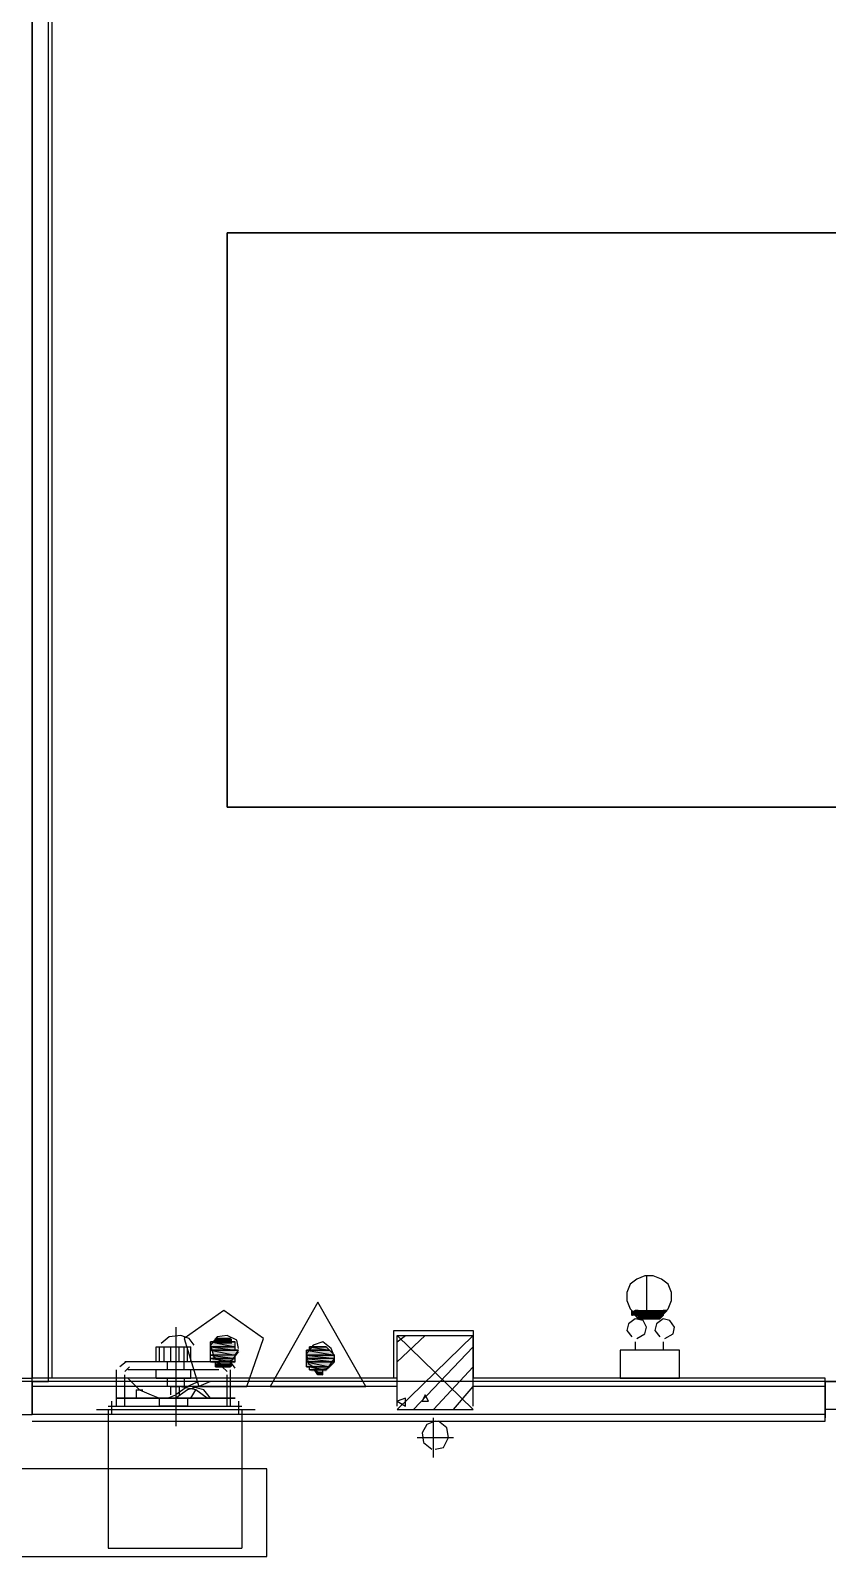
# Model space of a CAD drawing. Header units: millimetres. Extents: x 5 to 415, y 48 to 251.
# Drawn here: x 363.7 to 372.21, y 69.81 to 86.12 of the extents above; entities that cross this region are included whole.
import ezdxf

# ---------------------------------------------------------------- set-up
doc = ezdxf.new("R2010")
doc.units = ezdxf.units.MM
doc.layers.add('H', color=7, linetype='Continuous')
doc.layers.add('P', color=7, linetype='Continuous')

msp = doc.modelspace()

# ---------------------------------------------------------------- hatches: boundary and pattern name
at = {"layer": 'H', "linetype": 'Continuous'}
for points in [[(370.117, 72.39), (370.117, 72.443), (370.17, 72.443), (370.117, 72.39)], [(370.117, 72.39), (370.17, 72.443), (370.17, 72.39), (370.117, 72.39)], [(370.17, 72.39), (370.17, 72.443), (370.205, 72.443), (370.205, 72.355), (370.17, 72.39)], [(370.205, 72.355), (370.205, 72.443), (370.24, 72.443), (370.24, 72.355), (370.205, 72.355)], [(370.24, 72.355), (370.24, 72.443), (370.293, 72.443), (370.293, 72.355), (370.24, 72.355)], [(370.293, 72.355), (370.293, 72.443), (370.328, 72.443), (370.328, 72.355), (370.293, 72.355)], [(370.328, 72.355), (370.328, 72.443), (370.381, 72.443), (370.381, 72.355), (370.328, 72.355)], [(370.381, 72.355), (370.381, 72.443), (370.417, 72.443), (370.417, 72.355), (370.381, 72.355)], [(370.417, 72.355), (370.417, 72.443), (370.452, 72.443), (370.452, 72.39), (370.417, 72.355)], [(370.452, 72.39), (370.452, 72.443), (370.505, 72.443), (370.452, 72.39)], [(365.637, 72.055), (365.637, 72.09), (365.883, 72.09), (365.883, 72.055), (365.637, 72.055)], [(365.672, 72.09), (365.672, 72.143), (365.848, 72.143), (365.848, 72.09), (365.672, 72.09)], [(365.637, 72.002), (365.637, 72.055), (365.883, 72.055), (365.883, 72.002), (365.637, 72.002)], [(365.637, 71.967), (365.637, 72.002), (365.936, 72.002), (365.883, 71.967), (365.637, 71.967)], [(365.637, 71.931), (365.637, 71.967), (365.883, 71.967), (365.883, 71.931), (365.637, 71.931)], [(365.637, 71.878), (365.637, 71.931), (365.883, 71.931), (365.883, 71.878), (365.637, 71.878)], [(366.642, 71.967), (366.642, 72.002), (366.907, 72.002), (366.942, 71.967), (366.642, 71.967)], [(366.642, 71.931), (366.642, 71.967), (366.942, 71.967), (366.942, 71.931), (366.642, 71.931)], [(366.642, 71.878), (366.642, 71.931), (366.942, 71.931), (366.942, 71.878), (366.642, 71.878)], [(366.695, 72.002), (366.695, 72.055), (366.854, 72.055), (366.907, 72.002), (366.695, 72.002)], [(365.672, 71.843), (365.672, 71.878), (365.848, 71.878), (365.848, 71.843), (365.672, 71.843)], [(366.642, 71.843), (366.642, 71.878), (366.942, 71.878), (366.907, 71.843), (366.642, 71.843)], [(366.695, 71.79), (366.695, 71.843), (366.907, 71.843), (366.854, 71.79), (366.695, 71.79)], [(366.783, 71.755), (366.73, 71.79), (366.818, 71.79), (366.818, 71.755), (366.783, 71.755)]]:
    msp.add_hatch(color=256, dxfattribs=at).paths.add_polyline_path(points)

# ---------------------------------------------------------------- linework, layer by layer
at = {"layer": 'P'}
for points in [[(363.714, 102.076), (363.714, 71.72)], [(363.714, 71.684), (363.714, 87.136)], [(363.89, 71.684), (363.89, 87.136)], [(363.89, 71.684), (363.89, 87.136)], [(363.926, 71.72), (363.926, 87.048)], [(380.436, 83.961), (365.795, 83.961)], [(365.795, 83.961), (365.795, 77.823)], [(365.795, 77.823), (365.795, 83.961)], [(365.795, 83.961), (380.436, 83.961)], [(380.436, 83.961), (365.795, 83.961)], [(365.795, 83.961), (365.795, 77.823)], [(365.795, 77.823), (380.436, 77.823)], [(380.436, 77.823), (365.795, 77.823)], [(365.795, 77.823), (380.436, 77.823)], [(370.17, 72.778), (370.099, 72.725)], [(370.17, 72.778), (370.099, 72.725)], [(370.258, 72.813), (370.17, 72.778)], [(370.258, 72.813), (370.17, 72.778)], [(370.346, 72.813), (370.258, 72.813)], [(370.346, 72.813), (370.258, 72.813)], [(370.276, 72.813), (370.276, 72.355)], [(370.434, 72.778), (370.346, 72.813)], [(370.434, 72.778), (370.346, 72.813)], [(370.505, 72.725), (370.434, 72.778)], [(370.505, 72.725), (370.434, 72.778)], [(370.099, 72.725), (370.064, 72.637)], [(370.099, 72.725), (370.064, 72.637)], [(370.064, 72.637), (370.064, 72.549)], [(370.064, 72.637), (370.064, 72.549)], [(370.54, 72.637), (370.505, 72.725)], [(370.54, 72.637), (370.505, 72.725)], [(370.54, 72.549), (370.54, 72.637)], [(370.54, 72.549), (370.54, 72.637)], [(365.76, 72.443), (365.337, 72.143)], [(366.183, 72.143), (365.76, 72.443)], [(366.765, 72.531), (366.254, 71.632)], [(367.277, 71.632), (366.765, 72.531)], [(370.064, 72.549), (370.099, 72.461)], [(370.064, 72.549), (370.099, 72.461)], [(370.099, 72.461), (370.17, 72.39)], [(370.099, 72.461), (370.17, 72.39)], [(370.117, 72.39), (370.117, 72.443)], [(370.117, 72.443), (370.117, 72.39)], [(370.117, 72.39), (370.152, 72.443)], [(370.152, 72.443), (370.117, 72.39)], [(370.152, 72.443), (370.117, 72.39)], [(370.117, 72.39), (370.152, 72.443)], [(370.187, 72.443), (370.152, 72.39)], [(370.187, 72.443), (370.152, 72.443)], [(370.152, 72.443), (370.187, 72.443)], [(370.24, 72.443), (370.187, 72.355)], [(370.24, 72.443), (370.187, 72.355)], [(370.187, 72.355), (370.187, 72.443)], [(370.187, 72.443), (370.24, 72.443)], [(370.187, 72.355), (370.187, 72.443)], [(370.276, 72.443), (370.24, 72.355)], [(370.276, 72.443), (370.24, 72.355)], [(370.24, 72.355), (370.24, 72.443)], [(370.24, 72.443), (370.276, 72.443)], [(370.24, 72.355), (370.24, 72.443)], [(370.328, 72.443), (370.276, 72.355)], [(370.328, 72.443), (370.276, 72.355)], [(370.276, 72.355), (370.276, 72.443)], [(370.276, 72.443), (370.328, 72.443)], [(370.276, 72.355), (370.276, 72.443)], [(370.364, 72.443), (370.328, 72.355)], [(370.364, 72.443), (370.328, 72.355)], [(370.328, 72.355), (370.328, 72.443)], [(370.328, 72.443), (370.364, 72.443)], [(370.328, 72.355), (370.328, 72.443)], [(370.417, 72.443), (370.364, 72.355)], [(370.417, 72.443), (370.364, 72.355)], [(370.364, 72.355), (370.364, 72.443)], [(370.364, 72.443), (370.417, 72.443)], [(370.364, 72.355), (370.364, 72.443)], [(370.452, 72.443), (370.417, 72.355)], [(370.417, 72.355), (370.417, 72.443)], [(370.417, 72.443), (370.452, 72.443)], [(370.417, 72.355), (370.417, 72.443)], [(370.434, 72.39), (370.505, 72.461)], [(370.434, 72.39), (370.505, 72.461)], [(370.487, 72.443), (370.452, 72.443)], [(370.452, 72.443), (370.487, 72.443)], [(370.452, 72.443), (370.452, 72.39)], [(370.452, 72.39), (370.452, 72.443)], [(370.487, 72.443), (370.487, 72.443)], [(370.487, 72.443), (370.487, 72.443)], [(370.505, 72.461), (370.54, 72.549)], [(370.505, 72.461), (370.54, 72.549)], [(365.248, 72.267), (365.248, 71.208)], [(370.082, 72.302), (370.064, 72.231)], [(370.152, 72.355), (370.082, 72.302)], [(370.152, 72.39), (370.187, 72.355)], [(370.24, 72.337), (370.152, 72.355)], [(370.17, 72.39), (370.258, 72.355)], [(370.17, 72.39), (370.258, 72.355)], [(370.187, 72.355), (370.24, 72.355)], [(370.24, 72.355), (370.276, 72.355)], [(370.276, 72.267), (370.24, 72.337)], [(370.258, 72.196), (370.276, 72.267)], [(370.276, 72.355), (370.328, 72.355)], [(370.311, 72.355), (370.434, 72.39)], [(370.311, 72.355), (370.434, 72.39)], [(370.328, 72.355), (370.364, 72.355)], [(370.364, 72.355), (370.417, 72.355)], [(370.381, 72.302), (370.364, 72.231)], [(370.452, 72.355), (370.381, 72.302)], [(370.452, 72.39), (370.417, 72.355)], [(370.417, 72.355), (370.452, 72.39)], [(370.452, 72.39), (370.452, 72.39)], [(370.452, 72.39), (370.452, 72.39)], [(370.452, 72.39), (370.452, 72.39)], [(370.452, 72.39), (370.452, 72.39)], [(370.523, 72.337), (370.452, 72.355)], [(370.575, 72.267), (370.523, 72.337)], [(370.558, 72.196), (370.575, 72.267)], [(365.178, 72.161), (365.09, 72.09)], [(365.301, 72.178), (365.178, 72.161)], [(365.39, 72.143), (365.301, 72.178)], [(365.337, 72.143), (365.495, 71.632)], [(365.443, 72.073), (365.39, 72.143)], [(365.689, 72.161), (365.619, 72.073)], [(365.883, 72.108), (365.619, 72.108)], [(365.619, 72.108), (365.672, 72.108)], [(365.883, 72.108), (365.619, 72.108)], [(365.619, 72.108), (365.883, 72.055)], [(365.619, 72.108), (365.883, 72.055)], [(365.619, 72.055), (365.619, 72.108)], [(365.831, 72.143), (365.672, 72.143)], [(365.672, 72.143), (365.707, 72.143)], [(365.831, 72.143), (365.672, 72.143)], [(365.672, 72.143), (365.831, 72.108)], [(365.672, 72.143), (365.831, 72.108)], [(365.672, 72.108), (365.672, 72.143)], [(365.831, 72.108), (365.672, 72.108)], [(365.831, 72.108), (365.672, 72.108)], [(365.672, 72.108), (365.883, 72.108)], [(365.672, 72.108), (365.883, 72.108)], [(365.795, 72.178), (365.689, 72.161)], [(365.76, 72.143), (365.707, 72.143)], [(365.707, 72.143), (365.76, 72.143)], [(365.795, 72.143), (365.707, 72.143)], [(365.707, 72.143), (365.831, 72.143)], [(365.707, 72.143), (365.831, 72.143)], [(365.901, 72.125), (365.795, 72.178)], [(365.795, 72.143), (365.795, 72.143)], [(365.795, 72.143), (365.795, 72.143)], [(365.831, 72.143), (365.795, 72.143)], [(365.831, 72.108), (365.831, 72.143)], [(365.883, 72.108), (365.831, 72.108)], [(365.883, 72.055), (365.883, 72.108)], [(365.919, 72.037), (365.901, 72.125)], [(366.007, 71.632), (366.183, 72.143)], [(366.818, 72.108), (366.713, 72.073)], [(366.907, 72.037), (366.818, 72.108)], [(367.577, 71.72), (367.577, 72.231)], [(367.577, 72.231), (368.423, 72.231)], [(367.612, 72.108), (367.7, 72.178)], [(367.612, 71.896), (367.912, 72.178)], [(367.612, 72.178), (368.423, 72.178)], [(367.612, 71.42), (367.612, 72.178)], [(368.423, 72.178), (367.612, 71.385)], [(367.612, 72.178), (368.423, 71.385)], [(368.423, 72.231), (368.423, 71.72)], [(368.423, 71.42), (368.423, 72.178)], [(370.064, 72.231), (370.117, 72.161)], [(370.152, 72.108), (370.152, 72.02)], [(370.17, 72.143), (370.258, 72.196)], [(370.364, 72.231), (370.417, 72.161)], [(370.452, 72.108), (370.452, 72.02)], [(370.47, 72.143), (370.558, 72.196)], [(365.037, 71.896), (365.037, 72.055)], [(365.037, 72.055), (365.407, 72.055)], [(365.072, 71.896), (365.072, 72.055)], [(365.125, 71.896), (365.125, 72.055)], [(365.125, 71.896), (365.125, 72.055)], [(365.196, 71.896), (365.196, 72.055)], [(365.284, 71.896), (365.284, 72.055)], [(365.337, 71.896), (365.337, 72.055)], [(365.372, 71.896), (365.372, 72.055)], [(365.407, 71.896), (365.407, 72.055)], [(365.407, 71.896), (365.407, 72.055)], [(365.619, 72.073), (365.654, 71.949)], [(365.883, 72.055), (365.619, 72.055)], [(365.883, 72.055), (365.619, 72.055)], [(365.619, 72.055), (365.883, 72.055)], [(365.619, 72.055), (365.883, 72.055)], [(365.883, 72.055), (365.619, 72.055)], [(365.883, 72.055), (365.619, 72.055)], [(365.619, 72.055), (365.883, 72.02)], [(365.619, 72.055), (365.883, 72.02)], [(365.619, 72.02), (365.619, 72.055)], [(365.883, 72.02), (365.619, 72.02)], [(365.919, 72.02), (365.619, 72.02)], [(365.619, 72.02), (365.919, 72.02)], [(365.919, 72.02), (365.619, 72.02)], [(365.619, 72.02), (365.883, 72.02)], [(365.919, 72.02), (365.619, 72.02)], [(365.619, 72.02), (365.883, 71.967)], [(365.619, 72.02), (365.883, 71.967)], [(365.619, 71.967), (365.619, 72.02)], [(365.883, 71.967), (365.619, 71.967)], [(365.883, 71.967), (365.619, 71.967)], [(365.619, 71.967), (365.883, 71.931)], [(365.619, 71.967), (365.883, 71.931)], [(365.619, 71.931), (365.619, 71.967)], [(365.883, 71.931), (365.619, 71.931)], [(365.883, 71.931), (365.619, 71.931)], [(365.619, 71.931), (365.883, 71.931)], [(365.619, 71.931), (365.883, 71.931)], [(365.883, 71.931), (365.619, 71.931)], [(365.883, 71.931), (365.619, 71.931)], [(365.619, 71.931), (365.883, 71.896)], [(365.619, 71.931), (365.883, 71.896)], [(365.619, 71.896), (365.619, 71.931)], [(365.654, 71.949), (365.742, 71.896)], [(365.742, 71.896), (365.848, 71.914)], [(365.848, 71.914), (365.919, 72.002)], [(365.883, 72.055), (365.883, 72.055)], [(365.883, 72.055), (365.883, 72.055)], [(365.883, 72.02), (365.883, 72.055)], [(365.883, 72.02), (365.919, 72.02)], [(365.883, 71.967), (365.919, 72.02)], [(365.883, 71.931), (365.883, 71.967)], [(365.883, 71.931), (365.883, 71.931)], [(365.883, 71.931), (365.883, 71.931)], [(365.883, 71.896), (365.883, 71.931)], [(366.713, 72.073), (366.642, 71.984)], [(366.677, 72.02), (366.642, 72.02)], [(366.642, 72.02), (366.889, 72.02)], [(366.889, 72.02), (366.642, 72.02)], [(366.642, 72.02), (366.942, 71.967)], [(366.642, 72.02), (366.942, 71.967)], [(366.642, 71.967), (366.642, 72.02)], [(366.642, 71.984), (366.66, 71.878)], [(366.942, 71.967), (366.642, 71.967)], [(366.942, 71.967), (366.642, 71.967)], [(366.642, 71.967), (366.942, 71.967)], [(366.642, 71.967), (366.942, 71.967)], [(366.942, 71.967), (366.642, 71.967)], [(366.942, 71.967), (366.642, 71.967)], [(366.642, 71.967), (366.942, 71.931)], [(366.642, 71.967), (366.942, 71.931)], [(366.642, 71.931), (366.642, 71.967)], [(366.942, 71.931), (366.642, 71.931)], [(366.942, 71.931), (366.642, 71.931)], [(366.642, 71.931), (366.942, 71.896)], [(366.642, 71.931), (366.942, 71.896)], [(366.642, 71.896), (366.642, 71.931)], [(366.854, 72.055), (366.677, 72.055)], [(366.677, 72.055), (366.73, 72.055)], [(366.854, 72.055), (366.677, 72.055)], [(366.677, 72.055), (366.889, 72.02)], [(366.677, 72.055), (366.889, 72.02)], [(366.677, 72.02), (366.677, 72.055)], [(366.889, 72.02), (366.677, 72.02)], [(366.889, 72.02), (366.677, 72.02)], [(366.677, 72.02), (366.889, 72.02)], [(366.889, 72.02), (366.677, 72.02)], [(366.765, 72.055), (366.73, 72.055)], [(366.73, 72.055), (366.765, 72.055)], [(366.854, 72.055), (366.73, 72.055)], [(366.73, 72.055), (366.854, 72.055)], [(366.854, 72.055), (366.73, 72.055)], [(366.73, 72.055), (366.818, 72.055)], [(366.854, 72.055), (366.73, 72.055)], [(366.73, 72.055), (366.854, 72.055)], [(366.73, 72.055), (366.854, 72.055)], [(366.818, 72.055), (366.818, 72.055)], [(366.818, 72.055), (366.818, 72.055)], [(366.818, 72.055), (366.854, 72.055)], [(366.854, 72.055), (366.854, 72.055)], [(366.889, 72.02), (366.854, 72.055)], [(366.871, 71.826), (366.942, 71.931)], [(366.889, 72.02), (366.889, 72.02)], [(366.942, 71.967), (366.889, 72.02)], [(366.942, 71.949), (366.907, 72.037)], [(366.942, 71.967), (366.942, 71.967)], [(366.942, 71.967), (366.942, 71.967)], [(366.942, 71.931), (366.942, 71.967)], [(366.942, 71.896), (366.942, 71.931)], [(367.788, 71.385), (368.423, 72.055)], [(370.628, 72.02), (369.993, 72.02)], [(369.993, 72.02), (369.993, 71.72)], [(370.628, 71.72), (370.628, 72.02)], [(364.613, 71.42), (364.613, 71.808)], [(364.719, 71.896), (364.649, 71.843)], [(365.795, 71.896), (364.702, 71.896)], [(364.755, 71.843), (364.702, 71.79)], [(364.702, 71.42), (364.702, 71.755)], [(365.707, 71.808), (364.737, 71.808)], [(365.037, 71.72), (365.037, 71.808)], [(365.16, 71.808), (365.16, 71.896)], [(365.337, 71.808), (365.337, 71.896)], [(365.407, 71.72), (365.407, 71.808)], [(365.883, 71.896), (365.619, 71.896)], [(365.883, 71.896), (365.619, 71.896)], [(365.619, 71.896), (365.831, 71.896)], [(365.619, 71.896), (365.831, 71.896)], [(365.672, 71.896), (365.619, 71.896)], [(365.831, 71.896), (365.672, 71.896)], [(365.831, 71.896), (365.672, 71.896)], [(365.672, 71.896), (365.831, 71.843)], [(365.672, 71.896), (365.831, 71.843)], [(365.672, 71.843), (365.672, 71.896)], [(365.831, 71.843), (365.672, 71.843)], [(365.831, 71.843), (365.672, 71.843)], [(365.672, 71.843), (365.795, 71.843)], [(365.672, 71.843), (365.795, 71.843)], [(365.707, 71.843), (365.672, 71.843)], [(365.795, 71.843), (365.707, 71.843)], [(365.76, 71.843), (365.707, 71.843)], [(365.707, 71.843), (365.76, 71.843)], [(365.795, 71.79), (365.742, 71.843)], [(365.76, 71.843), (365.795, 71.843)], [(365.795, 71.843), (365.76, 71.843)], [(365.795, 71.843), (365.831, 71.843)], [(365.795, 71.42), (365.795, 71.755)], [(365.883, 71.826), (365.831, 71.896)], [(365.831, 71.896), (365.883, 71.896)], [(365.831, 71.843), (365.831, 71.896)], [(365.831, 71.42), (365.831, 71.808)], [(366.942, 71.896), (366.642, 71.896)], [(366.942, 71.896), (366.642, 71.896)], [(366.642, 71.896), (366.942, 71.896)], [(366.642, 71.896), (366.942, 71.896)], [(366.942, 71.896), (366.642, 71.896)], [(366.942, 71.896), (366.642, 71.896)], [(366.642, 71.896), (366.889, 71.843)], [(366.642, 71.896), (366.889, 71.843)], [(366.642, 71.843), (366.642, 71.896)], [(366.889, 71.843), (366.642, 71.843)], [(366.889, 71.843), (366.642, 71.843)], [(366.642, 71.843), (366.677, 71.843)], [(366.642, 71.843), (366.889, 71.843)], [(366.889, 71.843), (366.642, 71.843)], [(366.66, 71.878), (366.765, 71.808)], [(366.677, 71.843), (366.889, 71.843)], [(366.889, 71.843), (366.677, 71.843)], [(366.677, 71.843), (366.854, 71.808)], [(366.677, 71.843), (366.854, 71.808)], [(366.677, 71.808), (366.677, 71.843)], [(366.854, 71.808), (366.677, 71.808)], [(366.854, 71.808), (366.677, 71.808)], [(366.677, 71.808), (366.73, 71.808)], [(366.677, 71.808), (366.854, 71.808)], [(366.854, 71.808), (366.677, 71.808)], [(366.73, 71.808), (366.854, 71.808)], [(366.818, 71.808), (366.73, 71.808)], [(366.73, 71.808), (366.818, 71.808)], [(366.818, 71.808), (366.73, 71.808)], [(366.73, 71.808), (366.854, 71.808)], [(366.818, 71.808), (366.73, 71.808)], [(366.73, 71.808), (366.818, 71.755)], [(366.73, 71.808), (366.818, 71.755)], [(366.765, 71.755), (366.73, 71.808)], [(366.765, 71.808), (366.871, 71.826)], [(366.818, 71.755), (366.765, 71.755)], [(366.854, 71.808), (366.818, 71.808)], [(366.818, 71.755), (366.818, 71.808)], [(366.854, 71.808), (366.889, 71.843)], [(366.854, 71.808), (366.854, 71.808)], [(366.889, 71.843), (366.942, 71.896)], [(366.889, 71.843), (366.889, 71.843)], [(366.942, 71.896), (366.942, 71.896)], [(366.942, 71.896), (366.942, 71.896)], [(368, 71.385), (368.423, 71.843)], [(393.982, 71.684), (38.858, 71.684)], [(355.388, 71.72), (363.714, 71.72)], [(363.714, 71.684), (355.388, 71.684)], [(367.612, 71.72), (363.714, 71.72)], [(363.714, 71.684), (363.89, 71.684)], [(363.714, 71.332), (363.714, 71.684)], [(363.714, 71.684), (363.714, 71.332)], [(367.612, 71.632), (363.714, 71.632)], [(364.737, 71.72), (364.86, 71.596)], [(364.737, 71.72), (364.86, 71.596)], [(364.825, 71.596), (364.896, 71.596)], [(364.825, 71.596), (364.825, 71.508)], [(364.86, 71.596), (364.984, 71.543)], [(364.86, 71.596), (364.984, 71.543)], [(365.037, 71.72), (365.407, 71.72)], [(365.072, 71.72), (365.407, 71.72)], [(365.407, 71.72), (365.072, 71.72)], [(365.16, 71.632), (365.16, 71.72)], [(365.16, 71.72), (365.337, 71.72)], [(365.337, 71.632), (365.16, 71.632)], [(365.196, 71.543), (365.196, 71.632)], [(365.196, 71.632), (365.284, 71.632)], [(365.372, 71.632), (365.248, 71.543)], [(365.372, 71.596), (365.248, 71.508)], [(365.407, 71.632), (365.284, 71.632)], [(365.46, 71.596), (365.284, 71.632)], [(365.284, 71.632), (365.284, 71.543)], [(365.337, 71.72), (365.337, 71.632)], [(365.495, 71.684), (365.372, 71.632)], [(365.495, 71.632), (365.372, 71.596)], [(365.548, 71.596), (365.407, 71.632)], [(365.407, 71.508), (365.46, 71.596)], [(365.584, 71.508), (365.46, 71.596)], [(365.619, 71.684), (365.495, 71.632)], [(365.619, 71.684), (365.495, 71.684)], [(365.495, 71.632), (366.007, 71.632)], [(365.619, 71.508), (365.548, 71.596)], [(365.795, 71.684), (365.619, 71.684)], [(365.795, 71.684), (365.619, 71.684)], [(366.254, 71.632), (367.277, 71.632)], [(368.212, 71.385), (368.423, 71.632)], [(372.181, 71.72), (368.423, 71.72)], [(372.181, 71.632), (368.423, 71.632)], [(369.993, 71.72), (370.628, 71.72)], [(372.181, 71.261), (372.181, 71.72)], [(372.181, 71.684), (372.181, 71.296)], [(372.181, 71.296), (372.181, 71.684)], [(372.181, 71.684), (372.181, 71.296)], [(372.181, 71.684), (372.181, 71.296)], [(372.181, 71.684), (372.181, 71.296)], [(372.181, 71.684), (377.014, 71.684)], [(364.561, 71.473), (364.561, 71.332)], [(364.613, 71.508), (365.883, 71.508)], [(365.883, 71.508), (364.613, 71.508)], [(364.984, 71.543), (365.072, 71.508)], [(364.984, 71.543), (365.072, 71.508)], [(365.072, 71.508), (365.16, 71.508)], [(365.072, 71.42), (365.072, 71.508)], [(365.072, 71.508), (365.372, 71.508)], [(365.16, 71.508), (365.248, 71.543)], [(365.372, 71.508), (365.372, 71.42)], [(365.919, 71.473), (365.919, 71.332)], [(367.7, 71.508), (367.612, 71.473)], [(367.612, 71.473), (367.7, 71.42)], [(367.7, 71.42), (367.7, 71.508)], [(367.912, 71.543), (367.877, 71.473)], [(367.877, 71.473), (367.947, 71.473)], [(367.947, 71.473), (367.912, 71.543)], [(372.181, 71.473), (372.181, 71.296)], [(372.181, 71.296), (372.181, 71.473)], [(355.388, 71.332), (363.714, 71.332)], [(372.181, 71.332), (363.714, 71.332)], [(364.402, 71.385), (366.095, 71.385)], [(364.402, 71.385), (366.095, 71.385)], [(364.525, 71.42), (365.954, 71.42)], [(364.525, 71.385), (365.954, 71.385)], [(364.525, 71.385), (364.525, 69.903)], [(365.372, 71.42), (365.072, 71.42)], [(365.954, 71.385), (365.954, 69.903)], [(367.612, 71.385), (368.423, 71.385)], [(368, 70.873), (368, 71.296)], [(377.014, 71.385), (372.181, 71.385)], [(363.714, 71.261), (372.181, 71.261)], [(367.93, 71.226), (367.877, 71.138)], [(367.877, 71.138), (367.894, 71.032)], [(368.018, 71.261), (367.93, 71.226)], [(368.141, 71.191), (368.053, 71.261)], [(368.159, 71.085), (368.141, 71.191)], [(367.824, 71.085), (368.212, 71.085)], [(367.894, 71.032), (367.983, 70.961)], [(368.018, 70.961), (368.106, 70.979)], [(368.106, 70.979), (368.159, 71.085)], [(366.219, 70.75), (356.447, 70.75)], [(366.219, 69.815), (366.219, 70.75)], [(356.447, 69.815), (366.219, 69.815)], [(364.525, 69.903), (365.954, 69.903)]]:
    msp.add_lwpolyline(points, dxfattribs=at)

doc.saveas('drawing.dxf')
